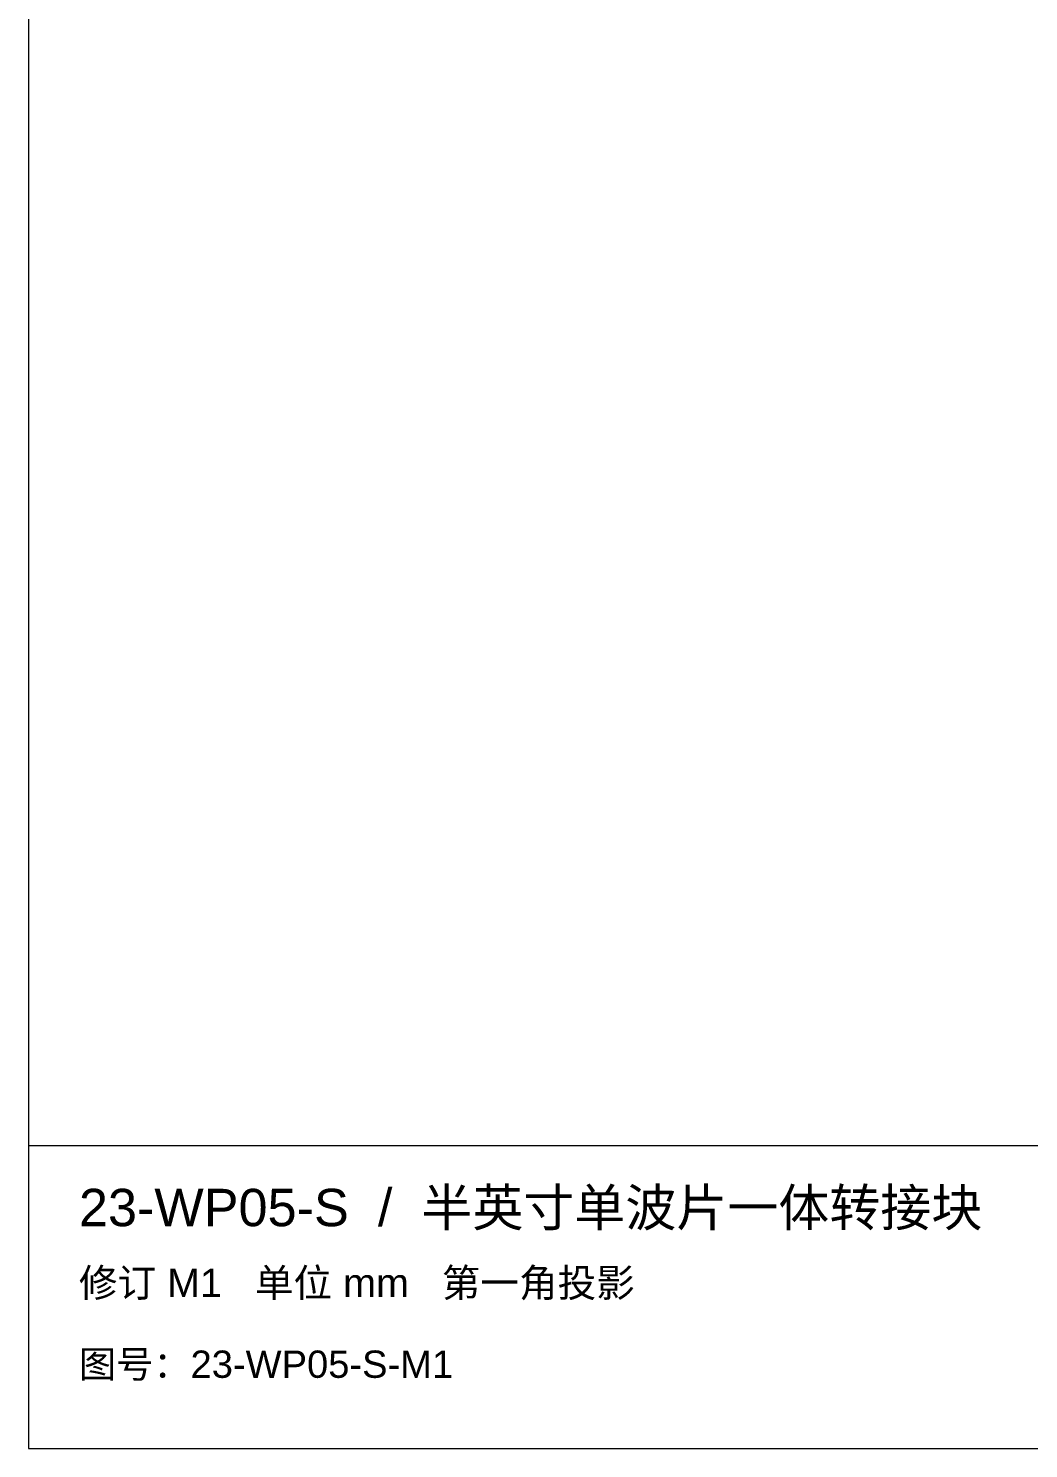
# Paper-space layout '01_三视图' of a CAD drawing. Header units: millimetres. Extents: x 8 to 451, y 8 to 289.
# Drawn here: x 8 to 107, y 8 to 148.5 of the extents above; entities that cross this region are included whole.
import ezdxf

# ---------------------------------------------------------------- set-up
doc = ezdxf.new("R2010")
doc.units = ezdxf.units.MM
doc.layers.add('ANNOTATIONS', color=7, linetype='CONTINUOUS', lineweight=18)
doc.styles.add('CJK', font='Arial Unicode.ttf')

psp = doc.layouts.new('01_三视图')

# ---------------------------------------------------------------- linework, layer by layer
at = {"layer": 'ANNOTATIONS'}
for p, q in [((8, 289), (8, 8)), ((8, 38), (412, 38)), ((8, 8), (412, 8))]:
    psp.add_line(p, q, dxfattribs=at)

# ---------------------------------------------------------------- texts
at = {"layer": 'ANNOTATIONS', "style": 'CJK'}
for s, height, p in [('23-WP05-S  /  半英寸单波片一体转接块', 3.7, (13, 30)), ('修订 M1   单位 mm   第一角投影', 2.8, (13, 23)), ('图号：23-WP05-S-M1', 2.7, (13, 15))]:
    psp.add_text(s, height=height, dxfattribs=at).set_placement(p)

doc.saveas('drawing.dxf')
